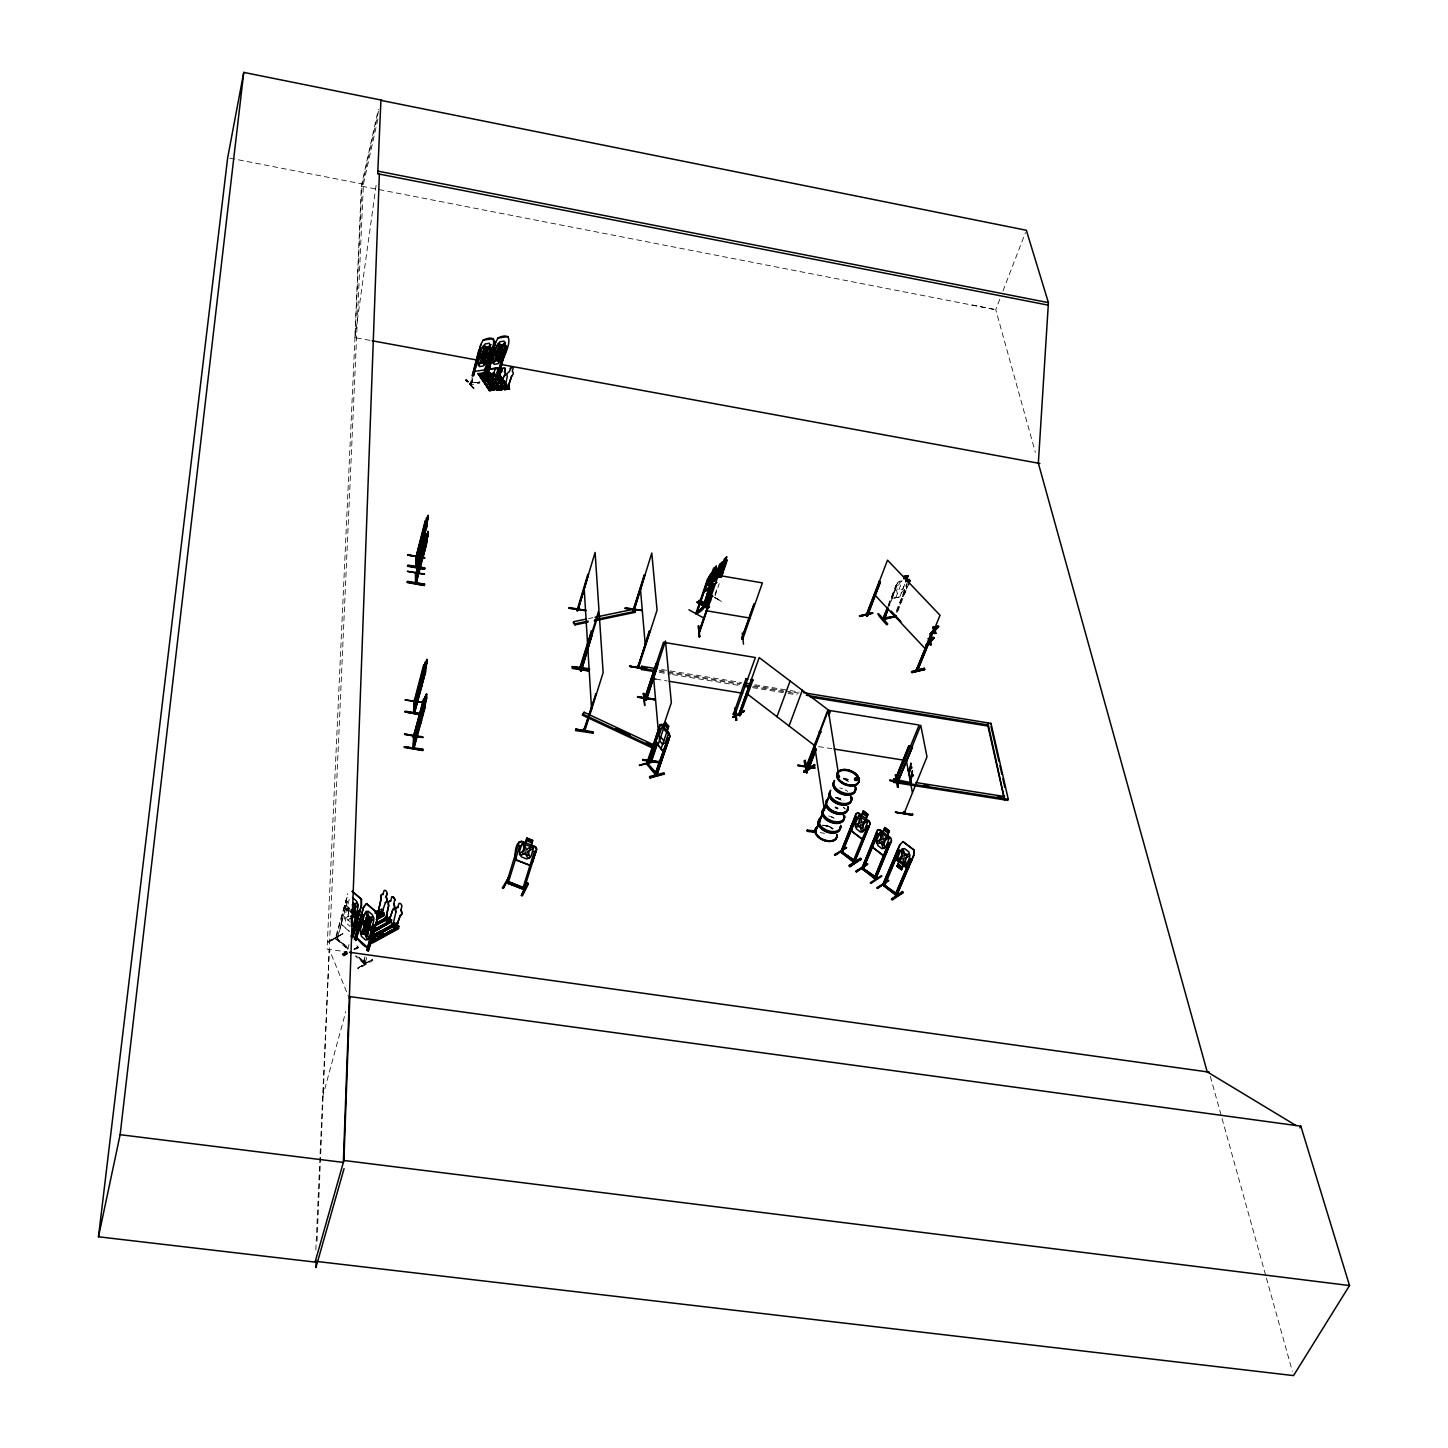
<?xml version="1.0" encoding="UTF-8"?>
<svg xmlns="http://www.w3.org/2000/svg" width="1448" height="1448" viewBox="0 0 1448 1448"><rect width="100%" height="100%" fill="white"/><g stroke="black" fill="none" stroke-linecap="round" stroke-linejoin="round"><path stroke-width="0.75" stroke-dasharray="5 3.75" d="M843.677 807.224L844.383 808.346M317.04 1241.045L329.275 949.454L349.33 998.523M369.982 340.371L354.959 337.619L361.33 186.122L378.344 109.342M378.471 111.369L361.873 186.231L327.067 949.146L347.194 951.951M315.827 1250.004L363.412 184.186L378.236 117.451M908.656 584.485L902.665 596.431L892.692 598.35L892.909 594.314L897.38 583.073L900.004 581.39M892.728 598.386L893.036 594.458M721.375 601.499L714.461 596.992M354.959 337.619L376.48 182.629M363.249 962.974L364.661 964.115L365.385 962.268M363.991 961.11L365.529 962.467L364.118 961.237M337.583 938.014L336.207 936.802L335.483 938.793L336.877 939.788L347.248 901.38L345.982 900.294L335.321 938.539L347.592 949.146M473.768 388.788L466.129 379.286L473.93 388.842L465.315 380.046L473.894 388.679M473.93 388.842L466.202 379.249M479.397 382.724C466.238 381.276 467.215 386.797 479.668 383.032M471.469 382.797L470.31 384.607L471.632 377.819M470.238 384.534L471.903 378.127M472.808 377.638L471.559 384.317M471.378 384.462L473.098 377.946M328.37 942.413L342.995 933.453L328.37 942.413L327.646 941.689L342.959 933.435M348.081 948.856L335.99 938.304L347.81 893.452M341.33 918.865L348.117 893.525M347.248 901.38L337.366 939.499L335.918 937.381M337.366 939.499L337.601 937.797L336.57 937.019L335.846 938.177M349.239 899.371L344.588 917.073L345.891 922.792L350.144 926.467M346.905 908.186L348.751 911.751L347.484 916.385M349.203 910.267L346.868 919.046L349.728 921.489M348.479 916.331L348.896 914.756M347.429 953.96L343.846 956.024L342.362 953.689L343.158 955.3M347.647 953.164L343.755 955.789L347.393 953.671M347.719 949.273L349.421 942.938M356.823 945.598L358.217 947.752L354.615 949.816M322.47 1097.403L345.782 1011.609M357.71 968.169L372.353 959.119L372.824 960.476L358.489 968.839L357.71 968.169L372.208 959.698L357.928 968.241M364.987 956.567L363.249 963.119L363.484 961.4M364.896 958.395L363.068 962.848M364.661 962.54L364.534 964.133L366.235 957.671M366.742 957.381L365.149 963.825L355.918 955.77M715.041 594.476L717.339 587.436M715.059 595.87L719.222 583.635M999.772 299.284L995.771 309.709L1035.356 452.391M1002.993 290.957L1025.456 232.585M888.185 605.264L895.896 585.3L897.054 585.064L889.669 605.391M888.511 605.626L897.398 583.182M888.565 607.02L897.054 585.064M895.769 597.789L901.724 582.368M899.769 596.992L905 583.544L902.611 589.463L898.665 590.223M907.751 581.209L904.71 589.064L901.308 592.811L897.38 593.571L896.565 590.621L899.606 582.766L902.267 580.956M896.421 610.947L906.502 585.046M896.746 611.309L906.828 585.408M896.783 612.703L906.882 586.82M897.887 611.074L907.588 586.295M905.634 592.141L902.575 596.431L892.601 598.241M474.003 388.209L466.093 379.322M357.457 947.046L353.873 949.11M358.127 947.517L354.452 949.562M347.918 908.204L349.185 916.584C341.384 917.236 346.072 924.15 349.837 918.376M897.489 583.182L899.19 581.281M342.38 954.54L347.773 951.445L342.162 954.485M342.923 955.155L348.28 951.897M343.067 955.354L346.76 953.236M354.724 949.019L358.434 946.974M342.452 953.852L347.792 950.63M341.511 924.747L341.33 918.666L341.511 924.747L352.208 933.996M342.742 933.96L327.701 941.707M348.715 911.679L345.638 909.199L344.479 906.14L346.687 905.778L349.764 908.62M345.638 909.199L344.642 906.068L346.687 905.778M349.312 909.797L347.719 908.674L349.239 910.195M470.383 382.924L479.632 381.856M588.594 618.586L592.884 617.699M897.38 585.426L895.896 585.3M899.208 581.408L902.176 580.847M479.903 382.163L471.523 383.123M822.102 825.197L827.804 826.048L833.034 828.817A11.439 7.204 21.9 0 0 822.174 825.233A11.367 7.168 21.9 0 1 832.998 828.654A11.439 7.204 21.9 0 0 824.944 825.396M845.433 808.98L843.279 807.369M363.611 962.486L364.172 961.128M364.407 963.988L355.412 956.042M346.905 908.312L349.602 908.711L346.524 905.869M820.22 832.654L824.582 833.306M818.627 746.589L831.876 748.688M661.646 669.519L741.539 682.587M754.861 684.759L788.146 690.207M790.373 690.569L799.242 692.017M659.075 670.261L665.718 671.347M667.944 671.709L741.159 683.673M754.48 685.845L783.314 690.551M785.54 690.913L798.844 693.103M659.636 671.311L739.602 684.379M752.924 686.551L786.246 691.999M788.454 692.361L797.341 693.809M659.274 672.415L670.37 674.225M672.596 674.587L739.204 685.465M752.526 687.637L785.848 693.067M788.056 693.429L796.943 694.895M655.962 679.148L667.076 680.958M229.87 158.14L363.412 184.186M361.873 186.231L995.771 309.709L969.382 304.478M835.858 797.486L841.541 799.423M827.804 826.066L830.555 827.242M714.642 597.318L721.701 601.282M714.335 597.481L721.394 601.481M341.8 924.602L349.312 931.064M345.475 900.566L346.742 901.651M345.891 909.018L348.914 911.661M346.814 946.54L337.131 938.811L347.846 948.169M359.249 957.472L363.882 961.508L355.683 955.065M1210.347 1076.461L1265.805 1275.887M1266.403 1278.059L1292.322 1371.256M839.659 788.002A11.512 7.131 21.8 0 1 842.519 788.689M845.27 789.866A11.512 7.131 21.8 0 1 847.732 791.441M843.315 778.517A11.729 7.222 21.7 0 1 849.035 780.436M843.551 778.065A11.548 7.113 21.7 0 1 849.198 779.947M845.777 780.436A11.53 7.113 21.7 0 1 848.528 781.612M843.098 779.042A11.729 7.222 21.7 0 1 848.836 780.943M835.749 797.92A11.512 7.15 21.8 0 1 841.36 799.803M835.985 797.396A11.439 7.113 21.8 0 1 844.003 800.816M835.894 797.54A11.53 7.168 21.8 0 1 838.754 798.246M828.654 815.984A11.421 7.168 21.8 0 1 834.229 817.849M835.152 807.369A11.638 7.258 21.8 0 1 837.939 808.563M835.351 806.898A11.475 7.168 21.8 0 1 838.102 808.075M824.835 825.776A11.367 7.168 21.9 0 1 827.659 826.464M830.374 827.623A11.367 7.168 21.9 0 1 832.799 829.197M831.315 817.143A11.602 7.276 21.8 0 1 834.084 818.319M834.953 807.875A11.638 7.258 21.8 0 1 837.74 809.07M841.234 800.147A11.53 7.168 21.8 0 0 838.464 798.97A11.53 7.168 21.8 0 1 841.216 800.165"/><path stroke-width="1.5" d="M828.745 715.692L830.337 711.493L759.186 657.591L738.806 714.841C737.539 711.493 743.15 716.126 739.476 713.086M740.218 714.226L739.928 715.656L739.023 714.371M492.899 387.539L482.908 373.258L478.274 373.584L489.732 390.489M499.922 387.684L499.144 386.182L500.085 387.593M414.019 737.575L424.047 699.257L413.205 737.195L414.219 737.358M425.115 705.411L426.635 698.008L425.133 702.624M425.422 670.659L426.961 659.492L425.477 664.361C426.291 653.736 424.662 681.121 425.676 670.605M426.581 541.824L428.011 534.909L416.191 582.494M426.744 525.696L428.174 515.434L427.92 519.054M426.78 520.158L426.852 517.696L426.925 525.733M425.35 705.357C424.065 716.217 426.364 688.234 425.169 698.932L426.472 694.008L426.599 698.026M416.59 581.119L416.101 583.508L426.382 544.466L427.848 531.434L427.775 535.108M425.965 699.692L426.002 697.303M426.273 665.048L426.291 662.731M427.395 536.611L427.793 533.045M427.522 520.538L427.54 518.511M426.382 698.135L426.472 694.008M426.689 663.51L426.762 659.474M427.974 534.946L428.029 531.452M420.137 723.928L420.264 714.534L420.137 723.928L421.35 720.452M421.929 685.61L420.517 689.085L420.662 679.945M423.269 556.358L421.947 559.833L422.074 551.652M423.25 540.285L422.11 543.652L422.237 535.597M420.716 689.103L420.843 679.963M422.128 559.869L422.255 551.688M422.309 543.688L422.436 535.615M422.599 712.814L424.952 700.488L413.241 748.308L423.938 710.027L423.287 711.022M422.943 678.08L425.278 665.917L413.531 713.013M424.246 549.317L426.436 537.733L415.522 583.417L415.486 573.028M424.409 533.19L426.581 521.678L415.739 567.145L425.658 530.131L425.06 530.982M422.707 750.462L422.925 749.014L404.39 746.933L422.707 750.462L404.39 747.53M404.626 734.046L422.87 736.887M423.214 702.244L405.205 700.09M424.336 585.481L424.536 584.141L407.268 582.042L424.336 585.481L407.268 582.549M424.445 574.313L407.449 571.471M424.499 569.209L424.698 567.888L407.54 565.77L424.499 569.209L407.558 566.277M424.662 557.951L407.757 555.145L424.644 557.571M413.386 737.485L423.413 699.167M423.649 675.13L424.264 676.307L423.649 675.13L413.549 712.199L414.906 711.837L414.599 701.827L425.549 661.591M423.739 665.736L424.373 664.777L414.689 702.66M424.898 546.168L415.522 582.349M424.988 537.787L425.585 536.937L416.409 573.915M425.151 521.769L425.748 520.936L415.866 557.878L425.151 520.827M413.893 701.466L413.639 713.249M413.657 736.525L413.603 746.969M413.748 736.145L413.766 734.788L414.49 736M414.038 701.158L414.87 700.361L414.942 701.52M415.811 572.449L416.716 571.725L416.572 572.811M416.101 556.955L416.662 565.951L416.68 564.792M416.137 556.43L416.861 555.67M425.006 696.343L425.006 696.343C422.363 708.434 411.522 739.439 413.893 747.041M416.246 572.937L416.173 583.381L415.467 582.368M416.336 566.096L416.463 556.937L416.771 565.01M414.11 736.399C414.399 739.783 413.857 749.793 413.621 745.738M414.798 711.819C413.694 689.049 415.467 710.172 414.363 712.072M426.889 533.733L416.246 573.046L416.463 581.137M807.351 830.048L816.093 831.224M381.657 911.045C383.105 909.489 381.059 911.389 382.489 910.72M390.055 917.272L388.679 917.706M397.078 923.896L396.028 923.408M396.987 923.39L396.064 924.313M857.705 780.056L857.307 779.024L856.637 780.237M854.483 778.825L854.628 779.857M855.243 778.318L854.863 779.151M856.021 779.712L856.039 778.21L854.664 778.463M856.818 779.766L854.954 779.169M856.383 780.273L857.234 779.223M664.035 773.594L649.736 777.938L664.415 774.083L664.107 772.779L649.464 776.562M838.102 776.942L839.333 776.327M837.939 776.78L838.356 775.911M865.18 835.894L862.013 839.17L851.297 830.844L851.478 825.269M851.587 830.7L851.768 825.288M382.055 100.238L243.753 72.4L227.68 157.723L98.482 1236.791L315.085 1262.095L343.9 1160.482L349.855 996.604L1300.829 1126.164L1349.518 1285.553L1293.535 1375.6L315.32 1261.28M815.912 830.555L815.785 829.215L815.984 830.772M1047.483 305.003L377.711 173.778L380.914 100.365L1026.342 230.268L1048.424 302.632L1038.343 463.215L1207.198 1071.846L1296.069 1125.549M379.358 174.104L343.357 1162.418L120.13 1134.689L98.482 1236.791M806.264 767.368L808.943 768.273L807.224 767.476L808.708 768.616L815.93 749.25M819.405 732.054L820.183 733.195L806.826 768.562L805.939 768.218L806.355 765.938L809.197 767.331M806.427 766.951L806.138 768.381M316.171 1261.389L315.917 1267.543L344.045 1168.663M660.397 761.558L660.197 762.951L642.622 759.603L660.379 761.684M913.833 850.048L913.634 855.714L913.996 849.994L902.919 841.614L913.996 849.994M496.555 387.919L496.646 386.598L495.886 388.1M504.266 387.358L503.995 386.055L503.614 387.539L508.23 387.195M642.695 760.182L660.197 762.951M642.695 759.512L660.197 762.354L642.622 759.603M646.749 668.342L629.627 666.297L644.487 669.121M644.451 668.723L629.699 666.189M589.282 669.392L572.141 666.623L589.463 668.723M589.481 668.668L589.282 669.953L572.177 666.677M593.137 732.652L575.779 729.14L593.336 731.874L593.173 733.159L575.58 730.552L575.779 729.159M911.588 672.071L924.639 669.483L924.349 668.288L911.769 671.456M655.673 742.498L656.234 736.706L655.673 742.498L663.401 751.548L655.835 742.371M712.38 586.205L706.081 604.685L706.95 603.888M697.121 611.653C693.067 617.934 708.271 606.115 702.859 607.164L710.588 584.721M743.512 644.179L742.227 632.975M912.656 814.138L912.439 815.206L895.389 812.256L912.656 814.192M895.443 812.256L912.457 815.079M423.088 715.276L404.988 711.927L423.269 714.009L405.205 711.185M404.408 746.915L422.744 749.847L404.426 746.824M424.698 567.96L407.739 565.064M424.536 584.214L407.449 581.318M697.067 602.477L707.728 608.468M707.276 593.553L712.452 596.703M894.592 617.301L895.479 615.382M657.012 743.132L651.075 760.906L651.998 758.354L651.31 759.313M882.791 619.237L895.154 616.595M883.262 618.006L884.873 618.097L884.257 619.364M647.039 698.316L646.116 697.266L647.039 697.538M120.13 1134.689L243.753 72.4M638.097 665.193L638.459 667.673L657.066 610.115L651.799 553.064L633.808 611.02L644.867 574.766L632.975 610.694L633.048 609.771M649.337 631.943L649.826 631.038L637.772 667.474L638.803 665.266M425.332 702.66L413.983 747.313M497.189 372.57L497.895 368.643M491.723 376.914L500.718 389.675L502.094 387.955C502.239 385.15 493.46 389.295 500.411 387.503L503.904 376.371A3.493 2.48 -35.3 0 0 504.465 371.937L505.28 368.136M503.904 376.371L503.995 376.498A3.493 2.48 -35.3 0 0 504.556 372.064L505.424 368.607M506.891 385.639L508.067 386.833L506.673 385.964M504.049 387.213L508.121 386.942L511.723 375.955A3.493 2.48 -35.5 0 0 512.284 371.521L513.081 367.937M581.173 671.058L592.232 634.079L581.173 671.058L581.607 668.759M581.101 669.917L580.576 670.84L580.503 669.718M578.005 609.97L576.919 609.699L578.024 608.413M577.788 610.676L588.449 574.313L577.716 610.766M805.903 767.422L827.804 710.19L919.136 725.032L895.986 781.54M806.789 768.436L807.169 766.101M426.201 544.43L426.816 541.769M426.545 528.321L426.78 525.606L416.391 567.127M715.403 583.598L710.751 587.671L711.384 584.123M710.859 587.472L711.475 584.015M704.633 591.309C720.796 574.639 699.909 600.721 705.248 587.852M704.687 591.599L705.411 587.942M903.986 812.111L904.638 811.767M899.009 780.617L897.651 782.137L912.548 746.915L897.724 782.228L920.747 725.285L926.991 756.815L904.24 813.088M898.575 782.336L898.882 780.544M405.042 711.819L421.078 714.95M497.334 387.72L499.524 376.679A3.493 2.48 -35.3 0 1 501.37 372.154L502.583 368.335M381.512 914.159L378.308 911.606L381.005 898.9A4.471 2.661 62.1 0 1 382.996 894.466L383.919 891.027A2.244 1.339 62.2 0 1 385.874 890.773A2.244 1.339 62.2 0 1 386.96 893.706L386.019 897.126A4.471 2.661 62.1 0 1 385.277 902.665L385.476 902.557A4.471 2.661 62.1 0 0 386.218 897.018L386.96 893.706M382.996 894.466L383.195 894.357A4.471 2.661 62.1 0 0 381.204 898.792L378.308 911.606M393.603 903.824L394.761 900.276A2.244 1.339 62 0 0 393.675 897.344A2.244 1.339 62 0 0 391.72 897.597L390.562 901.145A4.471 2.679 62 0 0 388.571 905.561L385.838 918.267L389.06 920.837L393.06 909.254A4.471 2.679 62 0 0 393.802 903.715L393.603 903.824A4.471 2.679 62 0 1 392.861 909.362L389.06 920.837M386.037 918.159L388.77 905.452A4.471 2.679 62 0 1 390.761 901.036L390.562 901.145M395.974 911.824L395.775 911.932A4.489 2.679 61.8 0 1 397.784 907.498L397.983 907.389A4.489 2.679 61.8 0 0 395.974 911.824L393.023 924.639L396.245 927.209L400.281 915.607A4.489 2.679 61.8 0 0 401.042 910.086L400.843 910.195A4.489 2.679 61.8 0 1 400.082 915.715L395.521 928.765L391.684 925.363L394.671 922.611L391.702 923.734L391.25 925.381L395.793 929.399L398.87 926.322L396.245 927.77M651.763 760.761L657.627 743.24M413.911 710.859L414.906 711.022M413.82 701.61L414.056 700.343M382.525 933.996L380.625 934.738M379.503 933.815L381.096 932.711M895.733 894.411C898.737 897.561 897.018 891.878 895.878 893.543M416.608 582.132L416.336 573.173M895.19 894.665L910.629 859.062L911.914 860.058L910.249 859.316L895.425 894.918M415.866 557.77L416.807 555.525M633.391 608.703L633.808 610.097M633.771 610.893L633.699 610.006M885.199 884.601L883.642 883.389L884.674 884.728M874.61 877.959L888.801 842.718L890.448 843.46L888.801 842.718M874.013 878.085C877.434 880.42 875.877 875.859 874.683 876.981M407.902 554.602L424.608 558.204M583.87 730.118L584.033 731.186L595.997 693.918L583.761 730.1C586.893 730.842 583.562 726.697 584.431 729.883M584.359 728.706L584.721 731.258L603.146 672.632L599.092 611.943L581.227 669.899M584.702 731.059L584.539 729.973M416.517 557.842L426.454 518.094M424.988 536.846L416.318 573.897M862.194 868.185C863.786 870.863 865.126 867.135 862.556 866.881M416.228 574.114L426.309 534.077M426.382 544.412L423.088 556.466M472.193 375.684L478.854 350.072L480.03 349.891L473.641 375.81M472.464 375.991L480.772 344.497L483.216 340.081C505.569 329.927 487.704 361.819 485.315 369.765L475.288 371.358L475.107 367.249M480.917 344.497L474.962 367.303L475.288 371.358M473.369 375.503L480.03 349.891M891.298 840.654L875.551 879.298L891.606 840.636L890.773 837.903L879.877 829.668L877.615 829.957L861.832 868.71L862.411 867.406M482.781 354.036L483.885 349.801M480.736 361.041L485.044 360.407L486.057 356.099L488.917 355.665C493.116 354.308 488.736 351.339 486.962 353.258M486.781 353.421L487.976 348.932L483.686 349.602L487.976 348.932M482.419 373.928L482.908 373.258M483.795 373.874L485.478 367.484M484.066 374.181L490.51 348.316M491.125 350.271L484.971 373.693L496.682 390.182M485.243 374L491.686 348.135M486.419 373.312L498.239 390.055L486.419 373.312L485.098 373.747L490.22 372.751L491.306 374.706L486.691 375.032M486.329 375.557L493.623 347.882L494.8 347.701L487.469 376.136L492.175 375.503L487.542 375.828M486.6 375.865L495.56 342.325L489.696 365.059L489.985 369.113L499.958 367.539L502.51 363.158M488.066 373.24L494.239 349.837M854.718 862.447L840.691 852.021L854.338 862.7M855.261 861.108L842.446 852.184L855.008 860.908M498.637 347.629L497.515 351.846L494.926 353.475M488.537 388.625L489.279 387.123L490.148 389.983L494.076 389.693L493.569 386.815L494.637 390.272L482.817 373.548L478.202 373.874L489.967 390.652M489.279 387.123L490.148 389.983M497.098 372.444A3.493 2.498 -35.2 0 1 496.537 376.896L493.08 388.046L489.967 388.263L492.157 377.204A3.493 2.498 -35.2 0 1 493.985 372.661L495.198 368.842M488.917 387.159L489.714 390.308L494.365 389.964L493.406 390.182M499.542 357.982L500.646 353.783L503.162 352.063M581.046 667.872L581.444 665.573L580.177 666.768L591.418 630.966L592.105 632.07L591.418 630.966M852.8 861.488L854.573 862.284L868.963 826.826L867.696 825.849L852.981 861.795L853.361 860.384M351.194 918.702L351.611 917.145M353.764 909.362L354.181 907.787M492.718 389.639L493.207 386.833M351.14 922.72L355.756 905.072L352.914 902.593M492.827 389.802L493.569 386.815M495.469 380.607L494.383 378.652M353.258 915.643L351.846 920.439M352.443 904.928L355.502 907.552L354.253 912.258M498.42 371.629L500.682 363.122M498.691 371.937L505.207 346.144M499.578 371.448L506.366 345.963L499.85 371.738M495.65 342.434L498.003 337.927C519.977 328.044 502.384 359.339 499.813 367.321M498.546 380.39L503.162 380.046M353.439 924.693L358.036 907.045L356.751 901.271L352.498 897.561M502.347 368.679L501.37 372.154A3.493 2.48 -35.3 0 0 499.614 376.806M496.284 386.616L496.99 389.964L485.442 373.53M351.104 936.603L358.38 910.991L359.647 912.095L352.371 937.689M423.739 664.686L413.802 702.606M496.646 386.598L497.497 389.458L501.424 389.168L500.556 386.308M352.733 932.096L358.38 910.991M414.49 702.877L425.712 661.827M498.981 386.598C499.578 392.48 498.184 383.756 500.736 386.634M580.25 666.894L580.395 667.926L591.49 631.962M357.964 917.833L361.33 905.253L361.186 899.461M426.961 659.492L422.997 672.56L421.965 681.736L425.694 667.962M352.859 937.417L361.475 905.362L361.493 899.317L352.317 891.316M352.208 933.996L355.031 930.467L358.09 918.032M425.459 667.962L426.925 663.347M500.175 389.259L500.918 386.29M414.562 712.344L425.006 673.374M425.205 673.411L414.454 713.158M354.344 939.48L361.638 913.887L362.905 914.973L356.099 940.295M354.832 939.191L363.502 907.045L366.507 903.588L377.294 912.982L377.258 919.028L373.656 931.498L371.864 931.879L361.367 922.702L360.244 919.643L362.344 919.589M363.665 906.955L356.878 932.24L357.041 938.322C370.869 955.137 369.964 945.616 373.801 931.697M355.593 940.567L362.905 914.973M511.723 375.955L508.031 386.815L504.954 387.032L507.343 376.263A3.493 2.48 -35.5 0 1 509.189 371.738L511.542 367.195M503.995 386.055L505.189 387.738L504.356 389.584L505.352 389.53M509.316 389.041L497.895 372.208L509.062 389.241L496.917 372.552L509.406 388.86L508.628 385.729L509.135 388.607L505.225 388.878L504.356 386.037M508.266 385.747C508.32 386.779 504.628 388.679 507.524 387.087M508.628 385.729L507.777 388.553M371.213 921.181L366.435 917.308L371.213 921.181L369.783 925.996L373.095 928.602L373.946 931.643L371.883 932.096C364.987 922.43 371.629 942.811 362.941 930.069L364.353 925.29L361.258 922.792L360.244 919.643M426.671 694.044L422.653 707.113L421.603 716.489L422.581 714.805M366.706 917.507L365.276 922.304L362.543 921.905M424.879 708.199L413.983 748.164M854.718 861.307L854.103 862.646L870.085 824.003L869.271 821.306L858.574 813.034L856.347 813.613L841.071 851.768C845.722 853.958 838.935 848.691 842.827 851.46M349.33 998.523L349.855 996.604M422.834 737.593L404.607 734.082M376.987 910.72L376.534 912.349L381.059 916.349L384.136 913.29L380.788 915.715L376.987 912.331L379.973 909.597L377.765 910.955M366.706 950.25L374.109 924.657L375.376 925.761L367.973 951.336M367.213 949.96L374.109 924.657M375.014 934.032L379.557 938.087L375.014 934.032L372.353 935.499L376.824 939.879L396.1 929.019M368.462 951.046L377.258 918.828M395.376 925.272L398.689 928.62L372.552 943.01L372.462 942.015M381.584 909.235L382.96 910.448L382.2 913.199M377.367 932.747L381.838 937.128L377.367 932.747L380.028 931.281L384.48 935.661L380.028 931.281M383.774 912.982L377.367 917.779M376.462 919.661L383.955 915.589L384.136 913.29M375.412 923.842L387.141 917.561L387.141 915.951L384.064 919.028L388.607 923.028C387.612 920.837 393.042 917.869 391.232 921.598L372.86 932.494M387.503 916.258L384.516 919.009L388.336 922.394L388.697 921.091M387.141 915.951L387.231 918.539M577.535 609.499L577.462 608.432M375.448 929.2L390.96 920.964L391.322 919.643M397.784 907.498L398.743 904.077A2.244 1.339 61.9 0 1 400.716 903.824A2.244 1.339 61.9 0 1 401.802 906.756L400.843 910.195M397.458 923.607L396.698 926.358L397.693 923.48L396.499 923.172M379.068 938.051L398.146 927.317L398.508 926.014M398.381 928.114L371.919 942.431L398.435 927.933L398.87 926.322M814.952 748.2L807.387 767.766L807.151 766.264L809.052 767.223M585.68 610.368L569.209 607.545M586.458 619.038L573.625 621.699L573.281 622.803L575.019 624.884L587.852 622.206M587.87 574.222L576.974 610.658M577.734 609.934L595.11 552.43L598.947 609.952L580.992 668.017L581.318 665.609M575.019 624.884L573.625 621.699M754.1 604.25L741.756 638.677L742.661 638.821M503.325 888.33L509.642 875.805L502.329 887.95L503.325 888.33L509.606 875.805M572.231 668.397L589.354 671.112M507.071 880.963L508.556 881.47C508.773 886.99 507.94 876.619 506.583 882.918L519.072 842.103M507.325 880.927L506.909 882.266M507.995 883.389L519.796 845.65L517.932 845.397L519.796 845.65M525.371 842.664L526.819 838.012L532.792 840.383L531.344 845.035M526.963 838.247L525.461 843.026L521.479 841.451L518.999 842.229M581.987 663.437L592.033 631.057M580.34 669.917L580.901 668.415M580.594 670.967L591.617 633.971M524.701 888.439C522.167 891.678 527.018 887.298 523.343 887.262L522.583 889.271L523.162 887.298M522.619 889.199L534.33 851.388L535.977 852.039L534.33 851.388M521.389 895.498L527.597 882.936L521.389 895.498L522.384 895.896L528.357 884.058M521.66 894.737L527.543 883.552M532.665 861.488L536.593 849.035L535.434 846.646L521.443 841.27C514.746 842.736 514.764 854.067 515.633 859.913L529.66 865.307L532.918 861.451M523.868 889.687L536.737 849.18M527.597 882.936L528.357 884.095M582.422 715.185L584.105 712.253L652.758 744.417L652.396 745.521L651.111 747.367L582.422 715.185L584.105 712.253M584.322 729.629L583.942 731.023M625.102 608.468L641.808 610.423L625.319 607.744M633.156 610.821L644.288 574.675M594.277 620.866L634.948 612.377L635.292 611.291L633.554 609.246L595.019 617.246M641.772 610.423L625.156 608.214M649.247 630.948L638.369 666.695M649.826 631.038L637.717 667.438M655.003 668.433L641.681 666.261L641.319 667.365L641.5 669.519L654.822 671.691M641.5 669.519L641.681 666.261M698.986 631.962L711.583 596.666L699.71 632.124L699.348 630.206L700.162 631.147M739.928 715.656L740.924 714.19M654.876 699.094L637.572 697.176L654.894 699.113M643.564 693.99L644.668 705.321M643.908 693.393L642.767 693.918M645.772 700.38L657.7 664.198L656.143 663.944L644.215 700.018L663.456 642.297L755.367 657.519L734.86 714.733C737.34 709.846 731.276 716.253 734.136 713.212L735.421 713.393M646.08 699.927L653.609 675.039M654.949 670.985L656.958 664.922M657.664 666.044L646.532 699.818L644.215 699.565M688.922 609.771L703.185 617.753M639.419 765.467L654.08 761.775M422.11 543.652L423.25 540.14M707.583 608.649L697.248 601.952M716.688 568.72L709.049 576.358L696.307 613.988L708.85 578.386L707.62 578.748L695.818 613.717L704.76 605.644L703.33 606.06M651.111 747.367L652.758 744.417M696.542 613.88L696.886 611.762L703.71 606.694M705.321 588.033L710.57 574.15M646.514 763.675L659.256 727.62L660.143 728.688L648.107 764.852L646.948 762.372L648.034 763.675M647.455 762.245L647.021 763.549L656.686 775.205L669.99 736.326L667.148 730.715L668.198 734.299L665.356 742.661L662.551 744.29L659.546 740.67L659.148 735.186L661.971 726.824L664.089 727.258L661.935 724.398L660.161 724.814L661.935 724.688M661.827 724.597L660.107 724.742L656.234 736.616M660.27 724.615L647.383 763.748L647.564 762.372M421.947 559.833L423.088 556.322M648.469 763.386L647.491 764.96L660.143 728.688M712.253 572.539L713.665 568.123M712.959 578.802L708.036 585.589C705.61 582.386 719.348 557.842 714.86 570.458L702.986 607.237M650.804 759.784L651.401 758.263M714.697 570.367L716.308 565.806M656.921 742.064L651.075 760.779L656.831 744.2M662.351 727.855L663.727 723.783M704.217 605.264L704.072 606.223M663.13 726.914L671.347 702.624L665.501 640.975L645.935 700.289L644.577 700.126M703.493 607.508L704.144 606.26M658.044 745.032L665.537 722.48L664.035 726.986M711.113 586.404L703.638 607.472M712.506 582.295L716.525 568.63M719.765 564.268L713.973 581.607L718.914 574.856L720.796 566.512C726.19 552.774 712.742 578.186 716.507 570.168M706.642 603.961L707.384 602.639M713.792 583.508L706.57 604.956L710.823 600.504M654.315 760.996L639.419 765.196M706.715 604.902L714.28 583.797M720.127 571.218L722.172 565.191L724.597 563.037L721.864 571.073L719.439 573.227M719.348 567.453L726.679 557.046L720.706 574.512M666.931 730.914L668.451 726.407L665.447 722.805M719.059 577.155L722.95 565.661M661.066 748.725L668.777 726.353L665.374 722.516M719.204 577.245L722.805 564.901L721.104 566.385M726.534 556.973L724.923 561.516L726.896 559.887L720.832 565.372M699.728 636.342L698.551 625.681L699.076 636.975L699.782 636.324M721.285 576.105L725.647 562.946M721.303 577.517L727.023 560.648M720.869 577.119L726.733 559.797M668.071 738.082L655.148 774.209L668.071 738.082L668.958 739.15L656.813 775.169M655.709 774.01L656.306 772.761L656.686 775.205M381.313 914.267L385.476 902.557M414.309 746.915L413.422 746.679M413.313 736.362L414.291 736.616M413.766 734.914L413.151 748.037M741.756 638.677L754.046 603.87M699.131 631.98L718.19 575.327L762.39 582.892L742.679 639.256L742.426 637.934M746.01 678.678L747.602 679.311L746.01 678.678L733.322 714.371L735.023 714.642L733.267 713.973M733.394 717.556L744.507 710.66L732.779 716.959M735.367 712.923L735.131 714.262M736.091 720.018L736.272 719.529M751.765 679.166L738.697 714.733L739.964 715.584L752.96 680.053L751.403 679.384L752.96 680.053M420.517 689.085L421.73 685.592M420.336 723.964L421.567 720.471M776.961 716.706L790.101 681.013M868.004 614.857C864.275 612.106 870.266 616.993 866.538 615.11L887.515 560.141L940.024 615.237L917.543 670.587L916.439 669.555L918.032 670.424L916.892 669.302M918.05 669.356C914.756 666.894 920.494 669.193 917.851 670.243M789.051 725.973L802.337 690.28M407.485 571.254L424.499 574.06M415.667 566.186L426.798 523.289M798.029 765.196L815.025 767.802L797.685 765.232M806.735 772.689L805.215 760.381L806.789 772.888L804.111 760.888L805.215 760.381M860.094 615.762L872.764 612.92L859.913 616.486M804.274 772.291L803.803 771.024L814.572 764.598L804.274 772.327L814.971 765.793L814.536 764.562M806.735 766.028L806.246 767.313M806.156 768.49L828.31 710.371L838.555 774.336M815.079 748.091L807.55 767.494M866.465 613.861L866.067 615.346L879.515 581.101L880.384 582.024L866.845 616.142L867.225 613.952L867.877 614.748M880.384 582.024L867.497 616.124L867.171 613.97M808.853 767.15L808.563 768.508L807.369 767.585M816.292 749.014L808.925 768.218M887.443 624.577C874.827 607.979 875.099 612.794 886.737 624.721L887.715 623.871L878.357 613.699M887.407 607.255L882.827 619.111M887.733 607.617C886.972 612.613 880.348 621.826 884.728 618.459L894.629 616.432L883.352 617.934M887.805 609.029L884.384 619.328M884.257 619.4L888.113 609.373M890.9 611.744L900.511 621.283M815.93 832.473L807.188 831.315L807.369 829.903M905.652 581.77L908.041 575.815L906.195 580.214L907.751 581.209M893.959 616.957L894.647 615.617M908.312 584.431L909.76 580.702M896.167 615.798L895.479 617.12L896.041 615.816L894.43 615.726M908.403 584.539L910.122 580.72L909.127 579.526M829.179 795.079L829.976 796.291L829.179 795.079L815.405 831.713M816.401 829.433L829.378 796.201M818.156 826.536L820.527 820.473M834.573 854.646L835.406 854.537M911.444 672.089L924.385 668.306M841.27 851.858L841.831 850.537M842.229 852.601L842.247 851.623M856.166 817.468L854.899 816.491L856.546 817.215L841.722 852.908M842.066 853.107L856.546 817.215M916.53 669.664L930.666 635.328L931.571 636.269L917.453 670.478L916.421 669.465L917.724 668.27M405.241 699.855L423.232 702.66M930.666 635.328L916.548 669.519M917.217 670.406L917.091 668.415M835.225 855.297L846.501 847.551L834.464 854.7M866.013 818.953L867.931 814.446L863.334 810.898L861.524 815.677L858.755 815.296L855.46 823.532L856.329 828.817L860.583 832.129L864.293 830.392L867.624 822.156L865.922 818.916M863.424 811.17L861.632 815.604L858.465 813.305M849.342 865.379L849.813 866.719C884.076 843.333 826.446 880.149 860.311 858.338M491.632 386.996L491.397 389.892L491.922 387.304L493.478 387.304L491.904 386.67M492.302 387.485L491.886 387.069M853.035 861.759L853.922 860.094M895.932 781.178L889.615 780.363L906.665 782.246M860.293 858.32L860.764 859.641M910.521 777.847L909.579 777.703L911.407 776.146L912.439 770.752L911.788 775.911L913.199 774.68L913.38 775.639L911.57 777.178L910.521 782.662L911.462 782.807L893.615 779.006L893.597 782.373L1007.808 800.4L1008.279 799.332L990.993 723.366L803.676 692.741M499.904 386.743L500.393 387.141M510.022 368.643L510.746 367.611M506.909 386.182L508.447 386.073M507.488 386.29L507.814 387.032M856.365 871.859L867.587 864.022L856.365 871.859L855.641 871.189L867.261 864.492M893.597 782.373L893.615 779.006M896.384 779.621L894.918 779.458L894.828 781.359M894.448 781.178L908.747 745.919L910.358 746.571L908.747 745.919M908.837 746.317L894.81 781.305M896.819 780.219L898.303 787.205M875.207 879.117L861.795 868.529L877.723 829.885M862.375 868.366L862.718 866.899M877.542 834.012L876.275 833.034L877.941 833.758L862.791 869.47L862.32 867.316M863.044 869.506L877.941 833.758M897.416 787.169L895.443 774.68L895.878 779.169M884.891 827.731L882.954 832.238L880.167 831.858L876.8 840.075L877.669 845.379L881.959 848.709L885.724 846.99L889.108 838.754L887.407 835.496L889.434 831.043L884.8 827.478L882.99 831.894M889.108 831.152L887.28 835.568L890.52 838.084M881.416 875.66L870.284 882.773L871.062 883.37L881.923 876.058M874.158 878.266L889.181 842.465M874.737 878.031L875.081 876.565M903.299 812.943L903.986 811.64M904.747 812.274L904.24 813.505M877.47 888.402L888.656 880.456L876.692 887.787L877.47 888.402L888.62 880.438M883.262 884.674L884.656 885.868L899.299 850.284L898.013 849.306L882.719 884.909L899.642 844.908L903.027 841.523M883.461 884.855L883.787 883.497M899.914 844.962L895.027 856.691L895.805 859.261L906.466 867.533L908.638 867.28M884.058 886.013L884.963 884.33M884.131 886.013L899.299 850.284M884.276 886.122L885.018 884.294M903.462 865.397L901.507 869.85L896.873 866.248L898.918 861.85L895.552 859.424L894.719 856.709M897.217 866.157L899.045 861.777L897.326 858.501L900.765 850.302L904.566 848.564L908.91 851.931L909.76 857.27L906.321 865.47L903.371 865.126L901.416 869.596M903.1 892.583L892.276 900.004L891.497 899.389L903.136 892.692L902.647 891.389L891.878 898.81M895.914 894.592L896.511 893.271L895.57 893.742L884.656 885.217L897.651 894.339M913.76 855.623L896.493 895.823L913.471 855.623M422.87 737.358L404.626 734.498M990.541 724.416L990.993 723.366M486.383 380.589L485.134 379.485M1004.079 797.613L1004.55 796.545L915.806 782.517M423.685 531.669L424.753 529.298C419.323 552.503 429.495 515.904 425.26 527.362L426.364 520.466L423.631 531.706M382.254 910.756L381.566 910.086M720.869 577.028L723.131 572.123M857.65 779.875L856.202 780.689L854.791 779.676M656.722 774.155L656.143 772.725M657.139 773.902L647.908 764.055L656.016 773.087M838.483 776.074L838.7 776.979M839.351 777.341C840.419 774.988 835.985 776.78 838.609 775.911M709.429 607.219C698.045 603.291 693.393 595.146 708.344 605.101M699.257 600.703L708.09 605.825M424.391 534.909L423.486 536.774L427.974 515.398L426.599 519.995M585.734 610.748L569.064 608.033M424.228 551.054L423.305 552.901L426.834 536.231M522.891 887.244L508.9 881.687M536.52 849.161L535.434 846.646M524.086 889.706L506.293 882.737L524.484 889.38M589.372 670.895L572.231 667.745M721.81 567.96L725.339 562.041L721.267 572.738L721.194 569.842M718.534 574.023L720.959 569.39M663.474 728.869L666.623 732.362M489.876 388.136L492.754 387.648M508.556 386.218L507.615 386.182M637.609 696.941L654.713 699.583M706.588 603.237L707.855 603.146M706.153 604.612L707.366 604.232M707.42 604.395L707.077 603.726M742.679 639.256C740.978 639.202 744.019 635.925 742.118 638.152M1299.851 1127.865L1300.829 1126.164M485.315 369.765L487.886 365.367L493.84 342.724M698.28 626.278L699.547 637.048M389.983 917.507L389.603 917.254M499.379 386.562L500.085 387.376M382.182 909.905L381.512 910.321M722.661 563.743L720.869 566.349L721.792 565.317M797.776 765.702L814.771 768.309M645.826 698.461C647.274 702.171 645.573 693.773 645.772 700.325M352.136 933.743L354.887 930.322M663.166 751.349L665.7 748.363L669.809 736.254L669.193 733.629M663.202 751.584L665.899 748.308M496.972 353.004L500.103 348.968C499.94 355.104 505.75 352.027 501.298 347.846L505.461 342.434L500.682 347.067C500.972 340.606 494.926 343.701 499.524 348.135L495.56 353.348L501.026 352.389L503.108 344.515L499.108 345.095L494.981 360.986L498.945 360.371L501.026 352.534L497.062 353.149M370.525 943.969L367.81 947.625L357.204 938.232L357.041 932.349M363.647 907.19L366.561 903.842M352.859 907.806C350.507 910.032 359.357 923.715 353.873 907.371C361.747 906.72 356.878 899.534 353.185 905.471M370.055 927.915L366.217 929.996M938.666 626.531L934.431 629.265L937.128 626.188L938.666 626.531L935.209 630.405L935.915 633.373L934.34 633.029L935.915 633.373M934.358 631.274L931.589 634.405L930.069 634.043L933.797 630.676L934.901 633.609M934.105 637.88L929.888 640.577L932.584 637.518L934.105 637.88L930.666 641.736L931.372 644.668L929.797 644.324L929.254 642.007L926.105 645.935L929.254 642.007M930.069 634.043L933.58 630.115L932.874 627.183L934.467 627.527L934.992 629.844M935.354 632.794L934.648 629.826L938.105 625.952M930.63 634.622L934.141 630.694L932.874 627.183M925.544 645.356L929.037 641.446L928.331 638.532L929.906 638.876L930.43 641.174M926.105 645.935L929.598 642.025L928.331 638.532M933.544 637.283L930.666 641.736M657.229 774.028L656.36 773.956M416.083 564.792L415.757 566.096M883.316 855.533L886.574 852.293M886.719 852.438L883.37 855.768L872.583 847.37L872.782 841.795L872.746 847.315L883.443 855.46M489.641 352.986L479.686 354.398C475.813 355.973 479.632 358.543 482.021 356.679L480.139 355.484M494.42 352.081C490.329 356.552 495.343 349.982 497.406 351.719M495.288 368.969L497.225 368.172M502.673 368.462L504.212 367.647M872.438 613.409L859.822 616.251M872.673 612.902L859.388 615.925M696.886 611.762L696.977 612.631M710.316 600.214L707.746 603.273M707.601 593.282L712.887 596.286L707.601 593.336M478.908 357.023L488.827 355.556L490.637 353.946M505.298 351.755L503.506 353.366L493.659 354.814M500.845 354L505.515 351.9L504.32 350.543L501.569 350.977L502.691 346.76L498.528 347.502M717.918 569.824L719.131 569.48M708.85 578.386L707.62 578.748M733.376 717.321L744.182 711.185M857.542 780.11L855.316 779.802M491.614 379.72L491.994 378.779M724.127 559.417L726.679 557.046M714.063 568.611L715.638 567.218M725.864 558.385L723.819 561.209L725.376 559.815M713.574 570.059L715.149 568.666M710.606 587.598L716.941 582.241M908.312 770.951L909.742 769.702L908.891 774.028L909.996 775.078L909.054 774.933L910.104 769.467L911.896 767.929L911.715 766.969L910.321 768.218L910.973 763.06L909.941 768.454L908.131 770.01L909.072 770.155M719.964 564.412L722.57 562.059M720 564.666L721.593 563.29L719.511 566.114M716.651 570.367L722.805 564.901M909.76 778.662L911.208 777.413L910.358 781.757L911.299 781.902M478.401 374.218L490.908 390.562L489.677 390.471M493.732 390.345L481.913 373.602M504.067 387.702L494.112 372.769M496.628 390.146L501.985 389.729L493.895 378.67M497.985 389.729L497.044 389.928L498.257 390.019M500.356 389.856L501.66 389.584M500.827 382.182L505.243 389.512L492.773 373.186L504.465 389.603M835.206 855.026L846.483 847.533M856.347 871.587L867.551 863.985M374.797 928.53C373.946 922.955 380.408 933.616 374.344 926.231M733.448 714.009L734.969 714.244M480.175 355.683L482.691 353.946L479.741 354.38M646.55 699.022L644.65 698.732M485.967 355.991L488.483 354.253L486.691 353.33M891.497 899.389L902.52 892.095M906.358 867.804L903.262 865.216M908.656 867.533L906.358 867.624M882.954 885.181L896.891 895.353M875.063 876.674L863.569 868.71L876.221 877.506M495.614 368.643L496.827 368.154M861.886 868.673L875.696 878.791M860.166 858.936L849.27 866.176M860.727 859.515L849.831 866.682M889.325 831.116L884.8 827.478M350.47 916.331L354.362 914.285M870.085 824.003L869.271 821.306M867.696 825.849L868.963 826.826M851.297 830.844L862.067 838.863M863.334 810.898L867.931 814.446L865.795 818.989L869.017 821.469M803.531 771.748L814.391 765.141M355.194 915.697L351.086 918.177L352.588 926.34L351.104 925.019M369.493 930.159L366.724 931.788C371.267 944.82 365.186 939.842 365.457 931.987C361.656 937.743 356.932 930.793 364.806 930.195L363.358 921.978L367.702 919.299C363.249 906.267 369.077 911.064 368.878 919.1C372.643 913.163 377.512 920.385 369.584 920.982L370.978 928.874L368.389 921.272L364.824 923.444L363.339 922.267L364.824 923.607L366.109 929.96M373.095 928.602L373.783 931.571M365.149 922.032L362.326 919.371L372.969 928.693M732.67 717.013L744.254 711.384M355.502 907.552L352.28 905M362.941 930.069L367.647 933.978M377.421 918.937L376.969 913.127M377.294 912.982L366.507 903.588M375.629 940.331L371.032 941.598L395.232 928.277L371.484 941.779M371.122 941.707L395.684 928.186M375.34 940.096L371.702 942.25M361.493 899.317L352.154 891.407M371.068 936.331L393.874 923.933M371.521 936.458L393.856 924.168M371.647 936.856L394.001 924.548M370.543 938.051L394.761 924.711M370.543 938.268L392.879 925.96M370.67 938.666L393.023 926.358M370.76 938.738L393.15 926.43M373.602 929.996L391.684 919.951M371.955 931.716L390.58 921.489M372.172 931.897L391.25 921.58L388.118 918.774M372.516 931.951L391.232 921.797L372.751 932.422M376.371 919.589L383.829 915.516L379.177 910.919L375.448 912.964M376.933 922.774L386.236 917.634M385.259 919.444L373.874 925.417L386.924 918.285M374.091 925.598L387.575 918.376M374.525 925.725L385.711 919.607M374.67 926.123L385.964 920.077M356.914 923.697L360.733 921.761M355.792 924.892L359.52 922.865M376.317 913.724L380.046 911.697M382.96 910.448L381.349 909.362M376.788 917.272L380.969 915.154M377.132 917.326L380.951 915.371M377.675 918.05L381.385 915.969M377.747 918.123L383.702 914.901M394.761 900.276L394.562 900.385A2.244 1.339 62 0 0 393.476 897.452A2.244 1.339 62 0 0 391.521 897.706L391.72 897.597M356.335 923.136L360.281 920.91M374.978 913L378.724 910.973M354.923 924.096L360.516 921.055M356.769 923.317L360.516 921.29M652.125 759.567L651.835 760.888L651.763 759.947M500.411 389.892L491.361 377.095M501.008 389.838L489.677 373.385M486.094 373.674L490.419 373.331M498.058 372.824L509.678 389.168M511.035 367.231L511.959 367.104M580.919 668.542L580.992 669.664M416.209 555.543L415.685 567.001M929.797 644.324L931.372 644.668M669.501 733.484L661.772 724.525M928.892 639.111L929.906 638.876M933.435 627.762L934.467 627.527M356.172 918.231L358.108 917.742M358.253 917.942L356.19 918.448L352.986 915.444L355.683 915.86L353.891 912.385M575.363 623.78L588.196 621.101M594.621 619.762L635.292 611.291M580.72 665.392L580.811 666.641L581.426 665.736M484.899 379.249L484.284 380.245M494.438 352.208L504.411 350.633L505.37 351.973M482.329 355.357L486.329 354.724M480.32 350.199L478.854 350.072M490.781 348.624L491.976 348.443M495.071 348.009L493.623 347.882M505.479 346.452L506.655 346.271M480.826 360.787L484.935 360.299M482.293 355.176L486.329 354.579M496.736 354.47L493.641 355.068L492.736 353.584M380.697 932.693L379.684 934.376M508.194 336.57L498.094 338.017M493.46 338.723L483.216 340.081M858.574 813.034L856.221 813.432L840.709 852.202L841.288 850.881M854.99 778.336L856.365 778.3M855.714 779.676L856.908 779.875M877.741 830.138L880.004 829.776M360.226 919.933L362.199 919.679M525.515 842.899L522.058 843.279L519.38 851.931L521.226 856.8L526.782 858.99L530.909 856.492L533.606 847.84L531.108 845.107M390.888 921.743L390.363 921.019M356.715 928.584L357.728 929.761M397.186 927.335L398.435 927.933M509.406 388.86L505.044 389.548L493.732 373.168M499.415 386.869L500.845 386.779M486.763 374.724L491.397 374.399M496.791 375.195L499.85 374.978L496.7 375.484M501.026 376.625L496.338 377.24L500.954 376.914M493.261 377.457L488.646 377.783L493.352 377.168L492.175 375.503M493.098 378.869L489.677 379.267L493.044 379.123M500.537 378.218L497.37 378.724L500.447 378.507M895.063 616.667L883.28 619.617M896.602 780.219L894.882 779.513M896.746 780.291L895.027 780.001M644.957 698.262L646.84 698.895M896.511 895.751L882.864 885.018M739.711 713.14L740.326 715.366M343.9 1160.482L1349.518 1285.553M1207.143 1071.665L1209.134 1072.135L349.439 952.277M807.079 830.627L816.111 831.966M896.059 781.033L894.538 780.798L896.131 781.449M820.98 731.801L819.441 731.548L820.183 733.195M819.514 731.964L821.052 732.199M898.792 781.467L889.615 780.363M735.312 708.832L735.91 720.181M637.518 696.542L654.659 699.855M924.222 784.997L928.657 785.685M997.437 796.563L1001.871 797.251M894.031 781.286L1008.279 799.332M629.627 666.297L644.469 668.668M834.084 749.05L904.747 760.327M368.661 929.073L371.376 929.507L373.765 920.711L372.498 914.919L368.226 911.19L364.914 912.982L360.172 930.666L361.457 936.385L365.747 940.078L369.077 938.322L371.466 929.562L369.584 926.014M569.01 608.287L585.915 610.278M745.991 683.311L750.426 684.035M641.862 668.415L655.184 670.587M744.037 685.103L748.471 685.827M806.228 695.257L988.369 724.995L987.916 726.063L810.265 697.067M743.657 686.189L750.317 687.275M651.528 678.424L655.962 679.148M669.302 681.32L742.625 693.248M492.899 380.082L491.849 379.648M706.208 610.73L750.028 618.097M372.19 340.769L476.555 359.955M500.99 364.444L1039.881 463.487M378.29 171.208L1048.424 302.632M523.054 887.19L524.719 887.95M381.023 932.983L382.399 933.978M866.881 616.106L866.121 615.328M484.99 380.462C486.619 382.236 482.872 377.512 486.438 380.263M478.709 374.218L489.37 390.707M700.162 630.387L699.637 631.527M526.891 838.374L532.484 840.582L531.036 845.234L535.217 846.899M529.552 865.09L515.886 859.678L515.271 854.447M508.773 882.067L522.782 887.624M506.673 881.307L508.664 881.542M522.692 887.642L524.285 888.348M856.257 778.409L857.596 779.44M374.199 926.684L375.213 927.571M616.052 728.507L630.188 735.131M646.333 742.679L652.396 745.521M582.766 714.063L651.491 746.263M499.958 379.611L499.289 378.58M633.572 609.662L634.134 608.812M698.877 601.101L709.484 607.092M697.212 601.934L708.018 608.25M501.406 351.14L503.144 352.208M494.89 353.294L496.664 354.38M577.064 610.64L577.064 609.717M806.554 767.06L806.319 765.503M379.973 934.358L381.675 935.064L382.344 933.435M380.209 934.829L379.611 933.833M746.426 693.302L814.989 745.847M879.877 829.867L882.954 832.238M897.633 849.542L898.918 850.537M897.09 866.23L901.543 869.506M366.543 917.598L370.869 921.29M655.998 775.241L646.641 763.947M354.054 912.294L357.385 914.955L351.031 909.923M350.615 911.498L353.475 913.96M369.149 927.589L364.842 923.878L362.471 932.639L366.778 936.349L371.466 918.702L367.195 914.973L364.824 923.788L369.077 927.516M357.873 911.281L359.14 912.367M361.131 914.159L362.398 915.263M373.62 924.946L374.887 926.032M350.579 911.407L353.403 913.887M353.149 915.353L356.335 918.141M388.354 918.647L390.96 920.964M395.539 925.001L398.146 927.317M372.353 935.499L376.896 939.553M358.851 926.014L355.828 923.317L358.76 926.34M372.082 937.833L375.032 940.874L372.009 938.159M879.063 581.209L879.95 582.114M930.231 635.419L931.136 636.378M874.393 594.513L926.177 649.718M499.958 367.539L489.985 369.113L489.84 365.023M891.244 611.092L900.873 621.807M492.664 353.764L493.641 355.068M633.192 610.332L634.948 612.377M658.75 727.747L659.636 728.815M667.546 738.209L668.451 739.276M660.759 737.104L663.745 740.724M497.859 374.742L505.587 385.675M497.75 374.742L505.497 385.675M495.687 374.887L499.27 380.046M495.56 374.923L505.225 388.878M490.13 373.023L501.949 389.765M489.243 373.095L501.044 389.82M485.605 373.077L497.641 390.091M485.533 373.367L497.334 390.109M481.569 373.982L493.116 390.417M479.107 373.819L490.872 390.58L478.274 373.584M722.643 564.811L723.095 565.752M362.543 921.797L364.389 925.344M929.345 638.296L929.888 640.577M929.815 642.586L930.358 644.921M933.906 626.948L934.431 629.265M991.047 726.588L998.939 761.322M999.916 765.666L1001.889 774.354M1002.885 778.698L1004.858 787.368M987.88 722.86L1004.604 799.893L987.427 723.909M897.163 781.323L898.339 787.314M906.339 760.58L912.331 792.255M804.889 760.906L806.789 772.888M814.699 746.064L824.491 810.319M735.566 710.733L736.851 720.326M734.679 708.054L736.181 720.127M658.315 664.017L657.627 662.894L657.736 664.596L656.143 663.944M643.781 693.447L644.722 705.52M493.243 338.778L493.696 342.778M653.754 679.293L658.261 730.208M640.432 588.666L645.356 646.061M595.997 693.918L596.069 694.968L595.381 693.809M584.178 588.322L587.58 643.98M587.834 648.215L591.562 709.267M850.483 796.979A11.53 7.15 21.8 0 1 840.003 804.744A11.53 7.15 21.8 0 1 830.12 791.984M850.845 796.4A11.693 7.24 21.8 0 1 840.238 804.274A11.693 7.24 21.8 0 1 830.211 791.332M847.913 807.296A11.53 7.168 21.8 0 1 835.297 812.636A11.53 7.168 21.8 0 1 826.88 800.255M848.094 806.717A11.475 7.131 21.8 0 1 835.532 812.038A11.475 7.131 21.8 0 1 827.134 799.712M848.057 806.952A11.53 7.168 21.8 0 1 835.442 812.292A11.53 7.168 21.8 0 1 827.007 799.911M854.791 786.481A11.729 7.222 21.7 0 1 844.148 794.337A11.729 7.222 21.7 0 1 834.084 781.395M851.84 797.359A11.53 7.131 21.8 0 1 839.225 802.663A11.53 7.131 21.8 0 1 830.772 790.318M855.116 789.106A11.566 7.131 21.7 0 1 842.483 794.391A11.566 7.131 21.7 0 1 834.012 782.047M851.768 797.957A11.693 7.24 21.8 0 1 838.971 803.35A11.693 7.24 21.8 0 1 830.41 790.825M854.99 785.974A11.729 7.222 21.7 0 1 844.365 793.83A11.729 7.222 21.7 0 1 834.301 780.888M855.786 787.441A11.566 7.131 21.7 0 1 843.152 792.726A11.566 7.131 21.7 0 1 834.663 780.381M840.075 826.989A11.439 7.186 21.8 0 1 826.12 831.84A11.439 7.186 21.8 0 1 820.672 818.663M840.455 826.446A11.602 7.276 21.8 0 1 826.301 831.351A11.602 7.276 21.8 0 1 820.781 818.011M817.486 826.808A11.439 7.204 21.9 0 0 822.916 840.003A11.439 7.204 21.9 0 0 836.872 835.116A11.385 7.186 21.9 0 1 822.916 840.003A11.385 7.186 21.9 0 1 817.505 826.844M847.768 807.676A11.53 7.168 21.8 0 1 835.152 813.016A11.53 7.168 21.8 0 1 826.736 800.635M837.034 834.573A11.385 7.168 21.9 0 1 823.134 839.424A11.385 7.168 21.9 0 1 817.722 826.283M847.514 808.183A11.475 7.131 21.8 0 1 836.383 813.921A11.475 7.131 21.8 0 1 825.758 802.862M836.998 834.79A11.439 7.204 21.9 0 1 823.043 839.659A11.439 7.204 21.9 0 1 817.613 826.464M847.695 809.649A11.53 7.168 21.8 0 1 835.134 813.052A11.53 7.168 21.8 0 1 825.903 802.355M844.329 816.672A11.638 7.258 21.8 0 1 830.156 821.577A11.638 7.258 21.8 0 1 824.6 808.237M840.727 825.36A11.439 7.186 21.8 0 1 828.166 830.736A11.439 7.186 21.8 0 1 819.821 818.355M843.261 815.17A11.475 7.168 21.8 0 1 838.754 823.279A11.475 7.168 21.8 0 1 824.781 818.609A11.475 7.168 21.8 0 1 824.491 808.889M840.654 825.939A11.602 7.276 21.8 0 1 826.5 830.862A11.602 7.276 21.8 0 1 820.98 817.505M844.528 816.183A11.638 7.258 21.8 0 1 830.356 821.07A11.638 7.258 21.8 0 1 824.799 807.731M844.6 815.586A11.475 7.168 21.8 0 1 830.627 820.401A11.475 7.168 21.8 0 1 825.143 807.26M421.766 710.28L422.979 708.561C417.006 732.869 427.974 696.235 423.522 706.57L424.698 698.968L421.766 710.28M422.128 675.673L423.323 673.899C417.495 697.936 428.246 661.32 423.866 671.926L425.042 664.541L422.128 675.673M490.763 344.606L486.582 350.036L488.03 354.76L484.048 359.864C488.374 364.19 483.089 367.267 482.962 360.896L478.166 365.421L482.293 360.118C477.949 356.009 483.487 352.914 483.379 359.032C487.686 351.882 488.374 357.62 485.388 351.158L480.826 355.538L484.79 350.326C480.139 345.891 486.202 342.778 485.949 349.258L490.763 344.606M423.413 551.978L426.11 541.208L425.115 543.434C430.563 520.484 420.21 557.136 424.59 545.371L423.413 551.978M502.728 352.407L498.746 357.656C503.234 361.964 497.479 365.041 497.659 358.688L492.881 363.195L497.008 357.909L495.614 353.511L496.881 353.348L497.786 357.204L502.728 352.407M912.005 672.578L924.639 669.483L912.005 672.578M866.863 821.776L861.958 824.6C865.832 836.365 859.515 832.292 860.583 824.817C855.985 829.939 851.243 824.654 860.04 823.17C856.329 811.767 862.338 815.713 861.451 822.916L865.452 820.745L866.863 821.776M888.348 838.392L883.37 841.179C887.153 853.035 880.963 848.89 881.995 841.397C877.126 846.356 872.655 841.252 881.452 839.731C877.741 828.31 883.787 832.292 882.882 839.478L886.936 837.342L888.348 838.392M897.796 858.899L899.19 860.148L903.281 858.031C902.339 865.216 908.421 869.253 904.729 857.795C913.598 856.293 909.217 851.189 904.186 856.13C904.982 848.256 899.154 844.691 902.774 856.329L897.796 858.899M718.28 576.829L717.412 577.915L717.321 575.019L713.611 581.209L717.086 574.566L717.104 571.073L717.882 570.403L717.937 573.136L721.502 567.218L718.154 573.643L718.28 576.829M711.909 580.521L711.059 581.625L710.968 578.729L707.276 584.956L710.715 578.277L710.751 574.802L711.529 574.132L711.565 576.847L715.131 570.892L711.801 577.354L711.909 580.521M424.536 568.593L407.54 565.77L424.554 568.521M424.373 584.865L407.268 582.042L424.391 584.775M423.359 530.077L422.201 535.651L423.359 530.077M423.196 546.113L422.038 551.724L423.196 546.113M421.839 674.153L420.608 679.999L421.839 674.153M421.477 708.669L420.228 714.588L421.477 708.669M482.202 347.592L478.13 363.557L479.397 366.579L483.379 365.946L486.401 362.253L490.546 346.38L489.279 343.303L485.243 343.882L482.202 347.592M484.356 347.267L480.265 363.213L484.266 362.597L488.392 346.687L484.356 347.267M482.094 358.579L481.731 359.991L484.32 359.593L484.682 358.199L482.094 358.579M484.338 350.307L483.958 351.719L486.528 351.321L486.908 349.909L484.338 350.307M479.433 375.249L484.066 374.923L479.433 375.249M480.211 376.353L484.845 376.028L480.211 376.353M481.388 378.019L486.021 377.693L481.388 378.019M482.419 379.503L487.053 379.159L482.419 379.503M483.578 381.168L488.229 380.824L483.578 381.168M496.972 345.402L492.845 361.33L494.094 364.353L498.058 363.719L501.062 360.045L505.261 344.208L504.013 341.131L500.012 341.71L496.972 345.402M496.809 356.371L496.447 357.765L499.017 357.385L499.379 355.991L496.809 356.371M499.071 348.117L498.691 349.529L501.243 349.131L501.623 347.737L499.071 348.117M364.516 928.367L364.1 929.924L366.833 932.331L367.249 930.756L364.516 928.367M367.104 919.046L366.67 920.62L369.457 922.991L369.873 921.417L367.104 919.046M390.272 917.254L389.512 920.005L390.272 917.254M525.045 844.456L522.366 853.107L527.923 855.297L530.62 846.664L525.045 844.456M527.724 839.424L527.235 840.98L530.837 842.392L531.307 840.836L527.724 839.424M711.927 574.078L709.194 582.15L711.656 579.96L714.371 571.888L711.927 574.078M717.846 570.114L715.131 578.168L717.593 576.014L720.308 567.96L717.846 570.114M665.881 724.163L665.374 725.647L667.311 727.982L667.818 726.48L665.881 724.163M904.33 577.299L903.787 578.711L906.321 578.241L906.864 576.829L904.33 577.299M894.882 616.052L894.357 617.355L894.846 616.124M861.053 817.07L857.741 825.306L862.013 828.618L865.325 820.383L861.053 817.07M863.895 812.491L863.298 813.975L866.049 816.111L866.646 814.627L863.895 812.491M882.484 833.632L879.099 841.867L883.407 845.198L886.791 836.98L882.484 833.632M885.361 829.071L884.764 830.555L887.534 832.691L888.149 831.224L885.361 829.071M903.081 852.094L899.661 860.311L903.986 863.678L907.425 855.46L903.081 852.094M898.9 864.565L898.285 866.013L901.072 868.185L901.688 866.719L898.9 864.565M712.941 580.992L710.678 585.915L713.031 580.938M909.217 579.526L906.195 580.214L909.217 579.526M522.746 843.731L524.882 850.573C514.402 854.175 521.352 857.85 525.769 852.021C525.787 859.515 533.624 861.904 527.344 851.514C537.099 848.057 531.126 844.474 526.493 849.994L524.665 844.546L522.746 843.731M907.932 575.707L903.715 576.503L908.041 575.815M499.651 358.108L495.361 358.742L499.651 358.108M839.17 779.748A11.62 7.131 21.7 0 0 858.284 782.735A11.62 7.131 21.7 0 0 846.79 769.684A11.62 7.131 21.7 0 0 839.17 779.748A11.602 7.113 21.7 0 0 858.266 782.735A11.602 7.113 21.7 0 0 846.772 769.721A11.602 7.113 21.7 0 0 839.188 779.766M838.881 780.581A11.566 7.095 21.7 0 0 857.922 783.531A11.566 7.095 21.7 0 0 846.465 770.553A11.566 7.095 21.7 0 0 838.881 780.581M839.044 780.092A11.62 7.131 21.7 0 0 858.157 783.06A11.62 7.131 21.7 0 0 846.646 770.028A11.62 7.131 21.7 0 0 839.044 780.092"/></g></svg>
